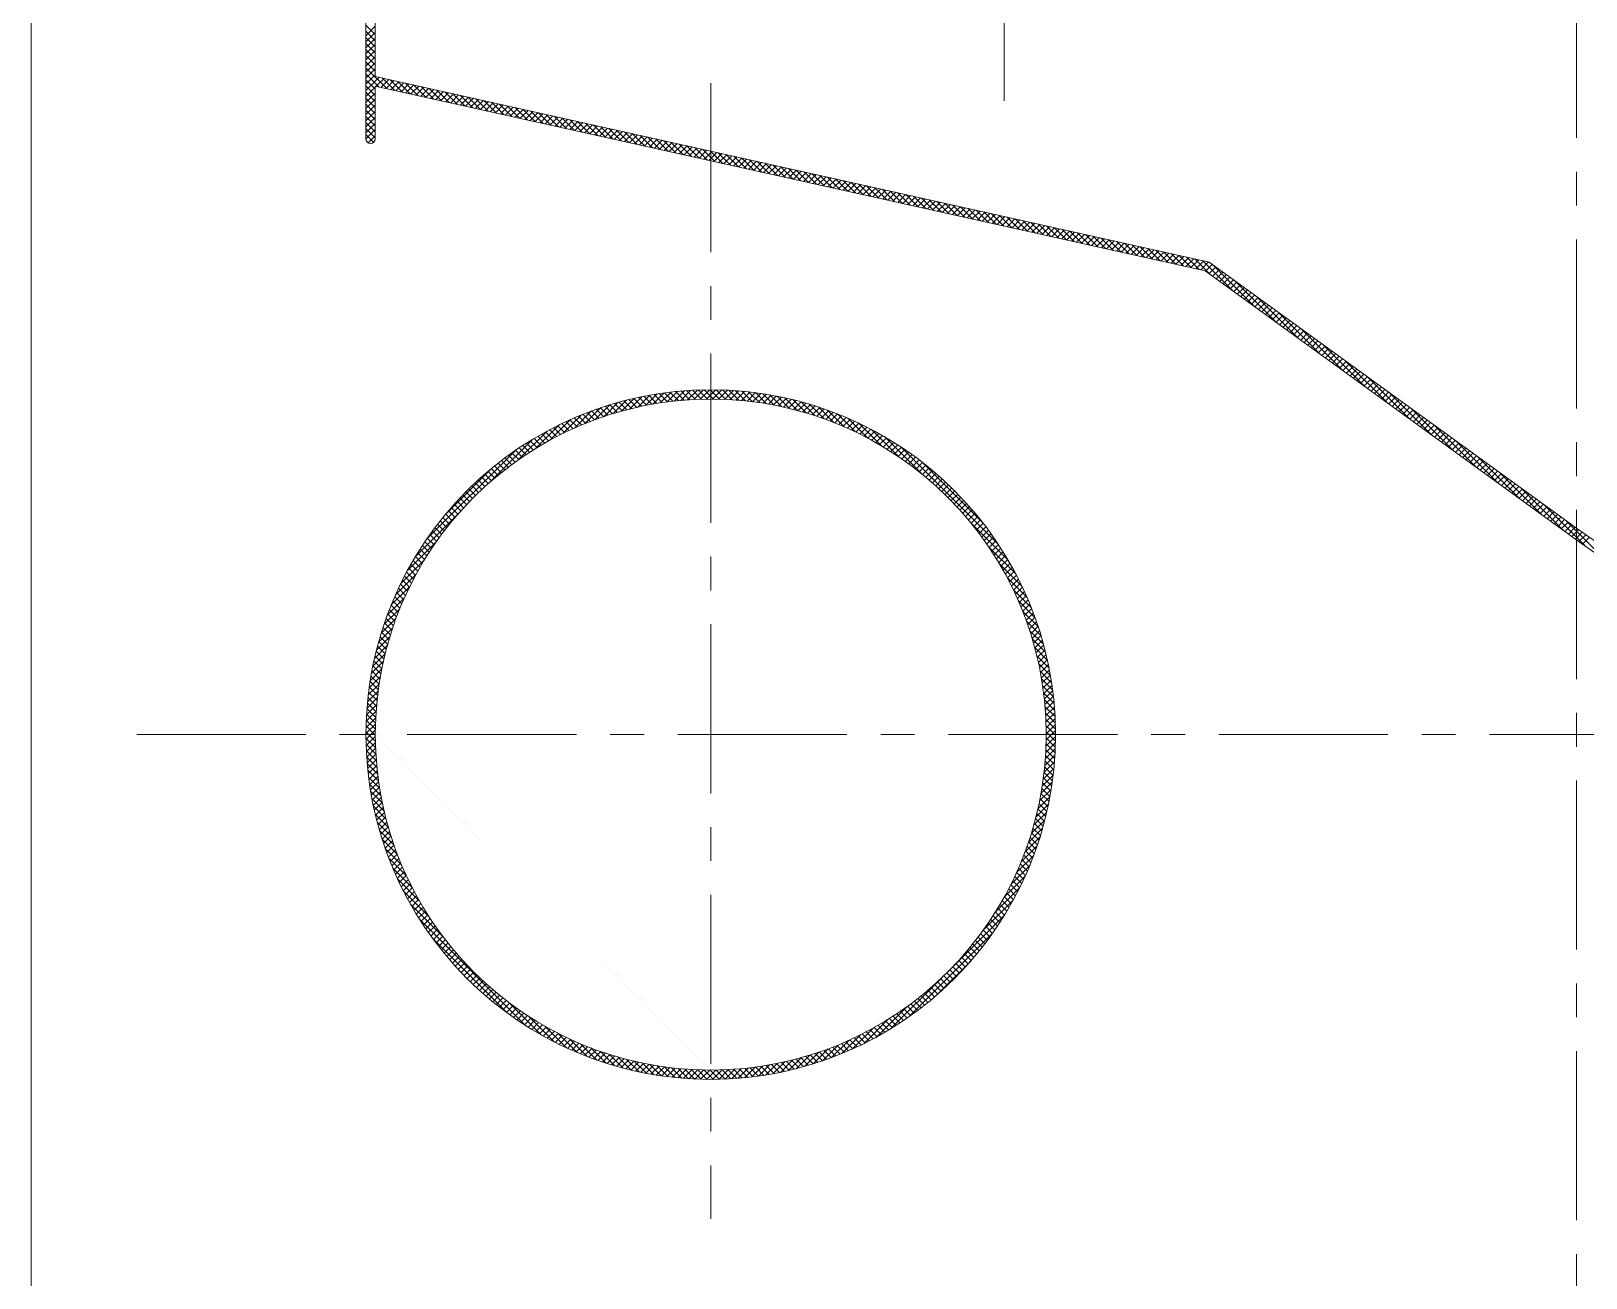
# Model space of a CAD drawing. Header units: millimetres. Extents: x -394 to 6212, y -2458 to 809.
# Drawn here: x 4118.91 to 4141.9, y -1878.55 to -1860.12 of the extents above; entities that cross this region are included whole.
import ezdxf

# ---------------------------------------------------------------- set-up
doc = ezdxf.new("R2010")
doc.units = ezdxf.units.MM
doc.linetypes.add('CENTERX2', pattern=[4, 2.5, -0.5, 0.5, -0.5])
for name, color, linetype, lineweight, true_color in [('1', 1, 'Continuous', 18, 0xff0000), ('2', 2, 'Continuous', 18, 0xffff00), ('3', 3, 'CENTERX2', 18, 0x00ff00)]:
    doc.layers.add(name, color=color, linetype=linetype, lineweight=lineweight, true_color=true_color)

msp = doc.modelspace()

# ---------------------------------------------------------------- hatches: boundary and pattern name
at = {"layer": '2'}
h = msp.add_hatch(dxfattribs=at)
h.set_pattern_fill('ANSI37', color=256, scale=0.02, style=0)
h.set_pattern_definition([(45, (3753.530184, -2359.735766), (-0.0449012806, 0.0449012806), []), (135, (3753.530184, -2359.735766), (-0.0449012806, -0.0449012806), [])])
edge = h.paths.add_edge_path(flags=0)
edge.add_line((4128.96147, -1865.42007), (4128.96147, -1865.55846))
edge.add_arc((4128.96147, -1870.51786), 4.9594, 0, 90, ccw=False)
edge.add_line((4133.92087, -1870.51786), (4134.05926, -1870.51786))
edge.add_arc((4128.96147, -1870.51786), 5.09779, 0, 90)
edge = h.paths.add_edge_path(flags=0)
edge.add_line((4128.96147, -1865.55846), (4128.96147, -1865.42007))
edge.add_arc((4128.96147, -1870.51786), 5.09779, 90, 180)
edge.add_line((4123.86367, -1870.51786), (4124.00206, -1870.51786))
edge.add_arc((4128.96147, -1870.51786), 4.9594, 90, 180, ccw=False)
edge = h.paths.add_edge_path(flags=0)
edge.add_line((4124.00206, -1870.51786), (4123.86367, -1870.51786))
edge.add_arc((4128.96147, -1870.51786), 5.09779, 180, 270)
edge.add_line((4128.96147, -1875.61566), (4128.96147, -1875.47727))
edge.add_arc((4128.96147, -1870.51786), 4.9594, 180, 270, ccw=False)
edge = h.paths.add_edge_path(flags=0)
edge.add_line((4134.05926, -1870.51786), (4133.92087, -1870.51786))
edge.add_arc((4128.96147, -1870.51786), 4.9594, 270, 360, ccw=False)
edge.add_line((4128.96147, -1875.47727), (4128.96147, -1875.61566))
edge.add_arc((4128.96147, -1870.51786), 5.09779, 270, 360)

# ---------------------------------------------------------------- linework, layer by layer
at = {"layer": '1'}
for p, q in [((4118.9128, -1814.1727), (4118.9128, -1879.42347)), ((4123.86367, -1831.91353), (4123.86367, -1861.7109)), ((4124.00206, -1832.80801), (4124.00206, -1860.78816)), ((4136.33053, -1863.53299), (4124.00206, -1860.78816)), ((4124.00206, -1860.92994), (4124.00206, -1861.7109)), ((4136.27251, -1863.66185), (4124.00206, -1860.92994)), ((4141.78711, -1867.65801), (4136.27251, -1863.66185)), ((4141.76147, -1867.46853), (4136.33053, -1863.53299)), ((4151.63222, -1874.38911), (4141.76147, -1867.46853)), ((4151.55074, -1874.501), (4141.78711, -1867.65801))]:
    msp.add_line(p, q, dxfattribs=at)
for radius in [5.09779, 4.9594]:
    msp.add_circle((4128.96147, -1870.51786), radius, dxfattribs=at)
msp.add_arc((4123.93287, -1861.7109), 0.06919, 180, 0, dxfattribs=at)
at = {"layer": '2'}
for p, q in [((4124.00206, -1860.16982), (4123.86367, -1860.03143)), ((4123.86367, -1860.18606), (4124.00206, -1860.04767)), ((4124.00206, -1860.25963), (4123.86367, -1860.12124)), ((4123.86367, -1860.27586), (4124.00206, -1860.13747)), ((4124.00206, -1860.34943), (4123.86367, -1860.21104)), ((4123.86367, -1860.36566), (4124.00206, -1860.22727)), ((4124.00206, -1860.43923), (4123.86367, -1860.30084)), ((4123.86367, -1860.45546), (4124.00206, -1860.31707)), ((4124.00206, -1860.52903), (4123.86367, -1860.39065)), ((4123.86367, -1860.54527), (4124.00206, -1860.40688)), ((4124.00206, -1860.61884), (4123.86367, -1860.48045)), ((4123.86367, -1860.63507), (4124.00206, -1860.49668)), ((4124.00206, -1860.70864), (4123.86367, -1860.57025)), ((4123.86367, -1860.72487), (4124.00206, -1860.58648)), ((4124.17122, -1860.9676), (4123.86367, -1860.66005)), ((4123.86367, -1860.81467), (4124.00206, -1860.67628)), ((4124.0557, -1860.94188), (4123.86367, -1860.74986)), ((4123.86367, -1860.90448), (4124.00206, -1860.76609)), ((4123.86367, -1860.99428), (4124.05746, -1860.8005)), ((4124.00206, -1860.97805), (4123.86367, -1860.83966)), ((4124.01495, -1860.93281), (4124.13091, -1860.81685)), ((4124.0884, -1860.94916), (4124.20436, -1860.8332)), ((4124.28675, -1860.99332), (4124.10436, -1860.81094)), ((4124.16185, -1860.96551), (4124.27781, -1860.84955)), ((4124.40227, -1861.01904), (4124.21989, -1860.83666)), ((4124.2353, -1860.98187), (4124.35126, -1860.86591)), ((4124.30875, -1860.99822), (4124.42471, -1860.88226)), ((4124.51779, -1861.04476), (4124.33541, -1860.86238)), ((4124.3822, -1861.01457), (4124.49816, -1860.89861)), ((4124.63332, -1861.07048), (4124.45093, -1860.8881)), ((4124.45564, -1861.03093), (4124.57161, -1860.91497)), ((4124.74884, -1861.0962), (4124.56645, -1860.91382)), ((4124.00206, -1861.06785), (4123.86367, -1860.92946)), ((4123.86367, -1861.08408), (4124.00206, -1860.94569)), ((4124.00206, -1861.15765), (4123.86367, -1861.01926)), ((4123.86367, -1861.17388), (4124.00206, -1861.03549)), ((4124.00206, -1861.24746), (4123.86367, -1861.10907)), ((4123.86367, -1861.26369), (4124.00206, -1861.1253)), ((4124.52909, -1861.04728), (4124.64506, -1860.93132)), ((4124.60254, -1861.06363), (4124.7185, -1860.94767)), ((4124.67599, -1861.07999), (4124.79195, -1860.96402)), ((4124.86436, -1861.12192), (4124.68198, -1860.93954)), ((4124.74944, -1861.09634), (4124.8654, -1860.98038)), ((4124.97988, -1861.14764), (4124.7975, -1860.96526)), ((4124.82289, -1861.11269), (4124.93885, -1860.99673)), ((4124.89634, -1861.12904), (4125.0123, -1861.01308)), ((4125.09541, -1861.17336), (4124.91302, -1860.99098)), ((4124.96979, -1861.1454), (4125.08575, -1861.02944)), ((4125.21093, -1861.19908), (4125.02854, -1861.0167)), ((4125.04324, -1861.16175), (4125.1592, -1861.04579)), ((4125.11669, -1861.1781), (4125.23265, -1861.06214)), ((4125.32645, -1861.2248), (4125.14407, -1861.04242)), ((4125.19014, -1861.19446), (4125.3061, -1861.07849)), ((4125.44197, -1861.25052), (4125.25959, -1861.06814)), ((4125.26359, -1861.21081), (4125.37955, -1861.09485)), ((4125.33704, -1861.22716), (4125.453, -1861.1112)), ((4125.5575, -1861.27624), (4125.37511, -1861.09386)), ((4125.41049, -1861.24351), (4125.52645, -1861.12755)), ((4125.48394, -1861.25987), (4125.5999, -1861.14391)), ((4125.67302, -1861.30196), (4125.49064, -1861.11958)), ((4125.78854, -1861.32768), (4125.60616, -1861.1453)), ((4124.00206, -1861.33726), (4123.86367, -1861.19887)), ((4123.86367, -1861.35349), (4124.00206, -1861.2151)), ((4124.00206, -1861.42706), (4123.86367, -1861.28867)), ((4123.86367, -1861.44329), (4124.00206, -1861.3049)), ((4124.00206, -1861.51686), (4123.86367, -1861.37847)), ((4125.55739, -1861.27622), (4125.67335, -1861.16026)), ((4125.63084, -1861.29257), (4125.7468, -1861.17661)), ((4125.70429, -1861.30893), (4125.82025, -1861.19297)), ((4125.90406, -1861.3534), (4125.72168, -1861.17102)), ((4125.77774, -1861.32528), (4125.8937, -1861.20932)), ((4126.01959, -1861.37912), (4125.8372, -1861.19674)), ((4125.85119, -1861.34163), (4125.96715, -1861.22567)), ((4125.92464, -1861.35798), (4126.0406, -1861.24202)), ((4126.13511, -1861.40484), (4125.95273, -1861.22246)), ((4125.99809, -1861.37434), (4126.11405, -1861.25838)), ((4126.25063, -1861.43056), (4126.06825, -1861.24818)), ((4126.07154, -1861.39069), (4126.1875, -1861.27473)), ((4126.14499, -1861.40704), (4126.26095, -1861.29108)), ((4126.36616, -1861.45628), (4126.18377, -1861.2739)), ((4126.21844, -1861.4234), (4126.3344, -1861.30744)), ((4126.29189, -1861.43975), (4126.40785, -1861.32379)), ((4126.48168, -1861.482), (4126.29929, -1861.29962)), ((4126.36534, -1861.4561), (4126.4813, -1861.34014)), ((4126.5972, -1861.50772), (4126.41482, -1861.32534)), ((4126.43879, -1861.47245), (4126.55475, -1861.35649)), ((4126.51224, -1861.48881), (4126.6282, -1861.37285)), ((4126.71272, -1861.53344), (4126.53034, -1861.35106)), ((4126.82825, -1861.55916), (4126.64586, -1861.37678)), ((4123.86367, -1861.53309), (4124.00206, -1861.3947)), ((4124.00206, -1861.60667), (4123.86367, -1861.46828)), ((4123.86367, -1861.6229), (4124.00206, -1861.48451)), ((4124.00206, -1861.69647), (4123.86367, -1861.55808)), ((4123.8637, -1861.71268), (4124.00206, -1861.57431)), ((4126.58568, -1861.50516), (4126.70165, -1861.3892)), ((4126.65913, -1861.52151), (4126.7751, -1861.40555)), ((4126.73258, -1861.53787), (4126.84854, -1861.42191)), ((4126.94377, -1861.58488), (4126.76138, -1861.4025)), ((4126.80603, -1861.55422), (4126.92199, -1861.43826)), ((4127.05929, -1861.6106), (4126.87691, -1861.42822)), ((4126.87948, -1861.57057), (4126.99544, -1861.45461)), ((4126.95293, -1861.58693), (4127.06889, -1861.47096)), ((4127.17481, -1861.63632), (4126.99243, -1861.45394)), ((4127.02638, -1861.60328), (4127.14234, -1861.48732)), ((4127.09983, -1861.61963), (4127.21579, -1861.50367)), ((4127.29034, -1861.66204), (4127.10795, -1861.47966)), ((4127.17328, -1861.63598), (4127.28924, -1861.52002)), ((4127.40586, -1861.68776), (4127.22347, -1861.50538)), ((4127.24673, -1861.65234), (4127.36269, -1861.53638)), ((4127.32018, -1861.66869), (4127.43614, -1861.55273)), ((4127.52138, -1861.71348), (4127.339, -1861.5311)), ((4127.39363, -1861.68504), (4127.50959, -1861.56908)), ((4127.6369, -1861.73921), (4127.45452, -1861.55682)), ((4127.46708, -1861.7014), (4127.58304, -1861.58544)), ((4127.54053, -1861.71775), (4127.65649, -1861.60179)), ((4127.75243, -1861.76493), (4127.57004, -1861.58254)), ((4127.86795, -1861.79065), (4127.68557, -1861.60826)), ((4123.97861, -1861.76282), (4123.86367, -1861.64788)), ((4123.89441, -1861.76842), (4123.87535, -1861.74936)), ((4123.89645, -1861.76973), (4124.00206, -1861.66411)), ((4127.61398, -1861.7341), (4127.72994, -1861.61814)), ((4127.68743, -1861.75045), (4127.80339, -1861.63449)), ((4127.76088, -1861.76681), (4127.87684, -1861.65085)), ((4127.98347, -1861.81637), (4127.80109, -1861.63398)), ((4127.83433, -1861.78316), (4127.95029, -1861.6672)), ((4127.90778, -1861.79951), (4128.02374, -1861.68355)), ((4128.09899, -1861.84209), (4127.91661, -1861.6597)), ((4127.98123, -1861.81587), (4128.09719, -1861.69991)), ((4128.21452, -1861.86781), (4128.03213, -1861.68542)), ((4128.05468, -1861.83222), (4128.17064, -1861.71626)), ((4128.12813, -1861.84857), (4128.24409, -1861.73261)), ((4128.33004, -1861.89353), (4128.14766, -1861.71114)), ((4128.20158, -1861.86492), (4128.31754, -1861.74896)), ((4128.44556, -1861.91925), (4128.26318, -1861.73686)), ((4128.27503, -1861.88128), (4128.39099, -1861.76532)), ((4128.34848, -1861.89763), (4128.46444, -1861.78167)), ((4128.56109, -1861.94497), (4128.3787, -1861.76258)), ((4128.42193, -1861.91398), (4128.53789, -1861.79802)), ((4128.67661, -1861.97069), (4128.49422, -1861.7883)), ((4128.49538, -1861.93034), (4128.61134, -1861.81438)), ((4128.56883, -1861.94669), (4128.68479, -1861.83073)), ((4128.79213, -1861.99641), (4128.60975, -1861.81402)), ((4128.90765, -1862.02213), (4128.72527, -1861.83974)), ((4128.64228, -1861.96304), (4128.75824, -1861.84708)), ((4128.71572, -1861.97939), (4128.83169, -1861.86343)), ((4128.78917, -1861.99575), (4128.90514, -1861.87979)), ((4129.02318, -1862.04785), (4128.84079, -1861.86546)), ((4128.86262, -1862.0121), (4128.97858, -1861.89614)), ((4128.93607, -1862.02845), (4129.05203, -1861.91249)), ((4129.1387, -1862.07357), (4128.95631, -1861.89118)), ((4129.00952, -1862.04481), (4129.12548, -1861.92885)), ((4129.25422, -1862.09929), (4129.07184, -1861.9169)), ((4129.08297, -1862.06116), (4129.19893, -1861.9452)), ((4129.15642, -1862.07751), (4129.27238, -1861.96155)), ((4129.36974, -1862.12501), (4129.18736, -1861.94262)), ((4129.22987, -1862.09387), (4129.34583, -1861.9779)), ((4129.48527, -1862.15073), (4129.30288, -1861.96834)), ((4129.30332, -1862.11022), (4129.41928, -1861.99426)), ((4129.37677, -1862.12657), (4129.49273, -1862.01061)), ((4129.60079, -1862.17645), (4129.4184, -1861.99406)), ((4129.45022, -1862.14292), (4129.56618, -1862.02696)), ((4129.52367, -1862.15928), (4129.63963, -1862.04332)), ((4129.71631, -1862.20217), (4129.53393, -1862.01978)), ((4129.59712, -1862.17563), (4129.71308, -1862.05967)), ((4129.83183, -1862.22789), (4129.64945, -1862.0455)), ((4129.94736, -1862.25361), (4129.76497, -1862.07122)), ((4129.67057, -1862.19198), (4129.78653, -1862.07602)), ((4129.74402, -1862.20834), (4129.85998, -1862.09238)), ((4129.81747, -1862.22469), (4129.93343, -1862.10873)), ((4130.06288, -1862.27933), (4129.8805, -1862.09694)), ((4129.89092, -1862.24104), (4130.00688, -1862.12508)), ((4129.96437, -1862.25739), (4130.08033, -1862.14143)), ((4130.1784, -1862.30505), (4129.99602, -1862.12266)), ((4130.03782, -1862.27375), (4130.15378, -1862.15779)), ((4130.11127, -1862.2901), (4130.22723, -1862.17414)), ((4130.29392, -1862.33077), (4130.11154, -1862.14838)), ((4130.18472, -1862.30645), (4130.30068, -1862.19049)), ((4130.40945, -1862.35649), (4130.22706, -1862.1741)), ((4130.25817, -1862.32281), (4130.37413, -1862.20685)), ((4130.33162, -1862.33916), (4130.44758, -1862.2232)), ((4130.52497, -1862.38221), (4130.34259, -1862.19982)), ((4130.40507, -1862.35551), (4130.52103, -1862.23955)), ((4130.64049, -1862.40793), (4130.45811, -1862.22554)), ((4130.47852, -1862.37186), (4130.59448, -1862.2559)), ((4130.55197, -1862.38822), (4130.66793, -1862.27226)), ((4130.75602, -1862.43365), (4130.57363, -1862.25126)), ((4130.62542, -1862.40457), (4130.74138, -1862.28861)), ((4130.87154, -1862.45937), (4130.68915, -1862.27698)), ((4130.69887, -1862.42092), (4130.81483, -1862.30496)), ((4130.77232, -1862.43728), (4130.88828, -1862.32132)), ((4130.98706, -1862.48509), (4130.80468, -1862.3027)), ((4130.84576, -1862.45363), (4130.96173, -1862.33767)), ((4130.91921, -1862.46998), (4131.03518, -1862.35402)), ((4131.10258, -1862.51081), (4130.9202, -1862.32842)), ((4130.99266, -1862.48633), (4131.10862, -1862.37037)), ((4131.21811, -1862.53653), (4131.03572, -1862.35414)), ((4131.06611, -1862.50269), (4131.18207, -1862.38673)), ((4131.13956, -1862.51904), (4131.25552, -1862.40308)), ((4131.33363, -1862.56225), (4131.15124, -1862.37986)), ((4131.21301, -1862.53539), (4131.32897, -1862.41943)), ((4131.44915, -1862.58797), (4131.26677, -1862.40558)), ((4131.28646, -1862.55175), (4131.40242, -1862.43579)), ((4131.35991, -1862.5681), (4131.47587, -1862.45214)), ((4131.56467, -1862.61369), (4131.38229, -1862.4313)), ((4131.43336, -1862.58445), (4131.54932, -1862.46849)), ((4131.6802, -1862.63941), (4131.49781, -1862.45702)), ((4131.50681, -1862.60081), (4131.62277, -1862.48484)), ((4131.58026, -1862.61716), (4131.69622, -1862.5012)), ((4131.79572, -1862.66513), (4131.61333, -1862.48274)), ((4131.65371, -1862.63351), (4131.76967, -1862.51755)), ((4131.91124, -1862.69085), (4131.72886, -1862.50846)), ((4131.72716, -1862.64986), (4131.84312, -1862.5339)), ((4131.80061, -1862.66622), (4131.91657, -1862.55026)), ((4132.02676, -1862.71657), (4131.84438, -1862.53418)), ((4131.87406, -1862.68257), (4131.99002, -1862.56661)), ((4131.94751, -1862.69892), (4132.06347, -1862.58296)), ((4132.14229, -1862.74229), (4131.9599, -1862.5599)), ((4132.02096, -1862.71528), (4132.13692, -1862.59932)), ((4132.25781, -1862.76801), (4132.07543, -1862.58562)), ((4132.09441, -1862.73163), (4132.21037, -1862.61567)), ((4132.16786, -1862.74798), (4132.28382, -1862.63202)), ((4132.37333, -1862.79373), (4132.19095, -1862.61134)), ((4132.24131, -1862.76433), (4132.35727, -1862.64837)), ((4132.48885, -1862.81945), (4132.30647, -1862.63706)), ((4132.31476, -1862.78069), (4132.43072, -1862.66473)), ((4132.38821, -1862.79704), (4132.50417, -1862.68108)), ((4132.60438, -1862.84517), (4132.42199, -1862.66278)), ((4132.46166, -1862.81339), (4132.57762, -1862.69743)), ((4132.53511, -1862.82975), (4132.65107, -1862.71379)), ((4132.7199, -1862.87089), (4132.53752, -1862.6885)), ((4132.60856, -1862.8461), (4132.72452, -1862.73014)), ((4132.83542, -1862.89661), (4132.65304, -1862.71422)), ((4132.68201, -1862.86245), (4132.79797, -1862.74649)), ((4132.95095, -1862.92233), (4132.76856, -1862.73994)), ((4132.75546, -1862.8788), (4132.87142, -1862.76284)), ((4132.82891, -1862.89516), (4132.94487, -1862.7792)), ((4133.06647, -1862.94805), (4132.88408, -1862.76566)), ((4132.90236, -1862.91151), (4133.01832, -1862.79555)), ((4132.9758, -1862.92786), (4133.09177, -1862.8119)), ((4133.18199, -1862.97377), (4132.99961, -1862.79138)), ((4133.04925, -1862.94422), (4133.16522, -1862.82826)), ((4133.29751, -1862.99949), (4133.11513, -1862.8171)), ((4133.1227, -1862.96057), (4133.23866, -1862.84461)), ((4133.19615, -1862.97692), (4133.31211, -1862.86096)), ((4133.41304, -1863.02521), (4133.23065, -1862.84282)), ((4133.2696, -1862.99328), (4133.38556, -1862.87731)), ((4133.34305, -1863.00963), (4133.45901, -1862.89367)), ((4133.52856, -1863.05093), (4133.34617, -1862.86854)), ((4133.4165, -1863.02598), (4133.53246, -1862.91002)), ((4133.64408, -1863.07665), (4133.4617, -1862.89427)), ((4133.48995, -1863.04233), (4133.60591, -1862.92637)), ((4133.5634, -1863.05869), (4133.67936, -1862.94273)), ((4133.7596, -1863.10237), (4133.57722, -1862.91999)), ((4133.63685, -1863.07504), (4133.75281, -1862.95908)), ((4133.87513, -1863.12809), (4133.69274, -1862.94571)), ((4133.7103, -1863.09139), (4133.82626, -1862.97543)), ((4133.99065, -1863.15381), (4133.80827, -1862.97143)), ((4133.78375, -1863.10775), (4133.89971, -1862.99178)), ((4133.8572, -1863.1241), (4133.97316, -1863.00814)), ((4134.10617, -1863.17953), (4133.92379, -1862.99715)), ((4133.93065, -1863.14045), (4134.04661, -1863.02449)), ((4134.0041, -1863.1568), (4134.12006, -1863.04084)), ((4134.22169, -1863.20525), (4134.03931, -1863.02287)), ((4134.07755, -1863.17316), (4134.19351, -1863.0572)), ((4134.151, -1863.18951), (4134.26696, -1863.07355)), ((4134.33722, -1863.23097), (4134.15483, -1863.04859)), ((4134.22445, -1863.20586), (4134.34041, -1863.0899)), ((4134.45274, -1863.25669), (4134.27036, -1863.07431)), ((4134.2979, -1863.22222), (4134.41386, -1863.10626)), ((4134.37135, -1863.23857), (4134.48731, -1863.12261)), ((4134.56826, -1863.28241), (4134.38588, -1863.10003)), ((4134.4448, -1863.25492), (4134.56076, -1863.13896)), ((4134.68379, -1863.30813), (4134.5014, -1863.12575)), ((4134.51825, -1863.27127), (4134.63421, -1863.15531)), ((4134.5917, -1863.28763), (4134.70766, -1863.17167)), ((4134.79931, -1863.33385), (4134.61692, -1863.15147)), ((4134.66515, -1863.30398), (4134.78111, -1863.18802)), ((4134.91483, -1863.35957), (4134.73245, -1863.17719)), ((4134.7386, -1863.32033), (4134.85456, -1863.20437)), ((4134.81205, -1863.33669), (4134.92801, -1863.22073)), ((4135.03035, -1863.38529), (4134.84797, -1863.20291)), ((4134.8855, -1863.35304), (4135.00146, -1863.23708)), ((4134.95895, -1863.36939), (4135.07491, -1863.25343)), ((4135.14588, -1863.41101), (4134.96349, -1863.22863)), ((4135.0324, -1863.38574), (4135.14836, -1863.26978)), ((4135.2614, -1863.43673), (4135.07901, -1863.25435)), ((4135.10584, -1863.4021), (4135.22181, -1863.28614)), ((4135.17929, -1863.41845), (4135.29526, -1863.30249)), ((4135.37692, -1863.46245), (4135.19454, -1863.28007)), ((4135.25274, -1863.4348), (4135.3687, -1863.31884)), ((4135.49244, -1863.48817), (4135.31006, -1863.30579)), ((4135.32619, -1863.45116), (4135.44215, -1863.3352)), ((4135.39964, -1863.46751), (4135.5156, -1863.35155)), ((4135.60797, -1863.51389), (4135.42558, -1863.33151)), ((4135.47309, -1863.48386), (4135.58905, -1863.3679)), ((4135.72349, -1863.53961), (4135.5411, -1863.35723)), ((4135.54654, -1863.50022), (4135.6625, -1863.38425)), ((4135.61999, -1863.51657), (4135.73595, -1863.40061)), ((4135.83901, -1863.56533), (4135.65663, -1863.38295)), ((4135.69344, -1863.53292), (4135.8094, -1863.41696)), ((4135.76689, -1863.54927), (4135.88285, -1863.43331)), ((4135.95453, -1863.59105), (4135.77215, -1863.40867)), ((4135.84034, -1863.56563), (4135.9563, -1863.44967)), ((4136.07006, -1863.61677), (4135.88767, -1863.43439)), ((4135.91379, -1863.58198), (4136.02975, -1863.46602)), ((4135.98724, -1863.59833), (4136.1032, -1863.48237)), ((4136.18558, -1863.64249), (4136.0032, -1863.46011)), ((4136.06069, -1863.61469), (4136.17665, -1863.49873)), ((4136.35323, -1863.72034), (4136.11872, -1863.48583)), ((4136.13414, -1863.63104), (4136.2501, -1863.51508)), ((4136.20759, -1863.64739), (4136.32355, -1863.53143)), ((4136.67937, -1863.95668), (4136.23424, -1863.51155)), ((4136.27856, -1863.66623), (4136.37765, -1863.56713)), ((4136.33063, -1863.70396), (4136.42972, -1863.60486)), ((4136.3827, -1863.74169), (4136.48179, -1863.6426)), ((4137.00551, -1864.19302), (4136.38482, -1863.57233)), ((4136.43477, -1863.77942), (4136.53386, -1863.68033)), ((4136.48684, -1863.81716), (4136.58593, -1863.71806)), ((4136.53891, -1863.85489), (4136.638, -1863.75579)), ((4136.59098, -1863.89262), (4136.69007, -1863.79353)), ((4136.64305, -1863.93035), (4136.74214, -1863.83126)), ((4136.69512, -1863.96809), (4136.79421, -1863.86899)), ((4137.33165, -1864.42936), (4136.71097, -1863.80867)), ((4136.74719, -1864.00582), (4136.84628, -1863.90672)), ((4136.79926, -1864.04355), (4136.89835, -1863.94446)), ((4136.85133, -1864.08129), (4136.95042, -1863.98219)), ((4136.9034, -1864.11902), (4137.00249, -1864.01992)), ((4136.95547, -1864.15675), (4137.05456, -1864.05765)), ((4137.00754, -1864.19448), (4137.10663, -1864.09539)), ((4137.6578, -1864.6657), (4137.03711, -1864.04501)), ((4137.05961, -1864.23222), (4137.1587, -1864.13312)), ((4137.11168, -1864.26995), (4137.21077, -1864.17085)), ((4137.16375, -1864.30768), (4137.26284, -1864.20859)), ((4137.21582, -1864.34541), (4137.31491, -1864.24632)), ((4137.26789, -1864.38315), (4137.36698, -1864.28405)), ((4137.31996, -1864.42088), (4137.41905, -1864.32178)), ((4137.98394, -1864.90204), (4137.36325, -1864.28135)), ((4137.37203, -1864.45861), (4137.47112, -1864.35952)), ((4137.4241, -1864.49634), (4137.52319, -1864.39725)), ((4137.47617, -1864.53408), (4137.57526, -1864.43498)), ((4137.52824, -1864.57181), (4137.62733, -1864.47271)), ((4137.58031, -1864.60954), (4137.6794, -1864.51045)), ((4137.63238, -1864.64727), (4137.73147, -1864.54818)), ((4137.68445, -1864.68501), (4137.78354, -1864.58591)), ((4138.31008, -1865.13838), (4137.68939, -1864.51769)), ((4137.73652, -1864.72274), (4137.83561, -1864.62364)), ((4137.78859, -1864.76047), (4137.88768, -1864.66138)), ((4137.84066, -1864.7982), (4137.93975, -1864.69911)), ((4137.89273, -1864.83594), (4137.99182, -1864.73684)), ((4137.9448, -1864.87367), (4138.04389, -1864.77457)), ((4137.99687, -1864.9114), (4138.09596, -1864.81231)), ((4138.63622, -1865.37472), (4138.01554, -1864.75403)), ((4138.04894, -1864.94914), (4138.14803, -1864.85004)), ((4138.10101, -1864.98687), (4138.2001, -1864.88777)), ((4138.15308, -1865.0246), (4138.25217, -1864.9255)), ((4138.20515, -1865.06233), (4138.30424, -1864.96324)), ((4138.25722, -1865.10007), (4138.35631, -1865.00097)), ((4138.30929, -1865.1378), (4138.40838, -1865.0387)), ((4138.96237, -1865.61106), (4138.34168, -1864.99037)), ((4138.36136, -1865.17553), (4138.46045, -1865.07644)), ((4138.41343, -1865.21326), (4138.51252, -1865.11417)), ((4138.4655, -1865.251), (4138.56459, -1865.1519)), ((4138.51757, -1865.28873), (4138.61666, -1865.18963)), ((4138.56964, -1865.32646), (4138.66873, -1865.22737)), ((4138.62171, -1865.36419), (4138.7208, -1865.2651)), ((4139.28851, -1865.84739), (4138.66782, -1865.22671)), ((4138.67377, -1865.40193), (4138.77287, -1865.30283)), ((4138.72584, -1865.43966), (4138.82494, -1865.34056)), ((4138.77791, -1865.47739), (4138.87701, -1865.3783)), ((4138.82998, -1865.51512), (4138.92908, -1865.41603)), ((4138.88205, -1865.55286), (4138.98115, -1865.45376)), ((4138.93412, -1865.59059), (4139.03322, -1865.49149)), ((4139.61465, -1866.08373), (4138.99396, -1865.46305)), ((4138.98619, -1865.62832), (4139.08529, -1865.52923)), ((4139.03826, -1865.66605), (4139.13736, -1865.56696)), ((4139.09033, -1865.70379), (4139.18943, -1865.60469)), ((4139.1424, -1865.74152), (4139.2415, -1865.64242)), ((4139.19447, -1865.77925), (4139.29357, -1865.68016)), ((4139.24654, -1865.81699), (4139.34564, -1865.71789)), ((4139.94079, -1866.32007), (4139.32011, -1865.69939)), ((4139.29861, -1865.85472), (4139.39771, -1865.75562)), ((4139.35068, -1865.89245), (4139.44978, -1865.79335)), ((4139.40275, -1865.93018), (4139.50185, -1865.83109)), ((4139.45482, -1865.96792), (4139.55392, -1865.86882)), ((4139.50689, -1866.00565), (4139.60599, -1865.90655)), ((4139.55896, -1866.04338), (4139.65806, -1865.94429)), ((4140.26694, -1866.55641), (4139.64625, -1865.93573)), ((4139.61103, -1866.08111), (4139.71013, -1865.98202)), ((4139.6631, -1866.11885), (4139.7622, -1866.01975)), ((4139.71517, -1866.15658), (4139.81427, -1866.05748)), ((4139.76724, -1866.19431), (4139.86634, -1866.09522)), ((4139.81931, -1866.23204), (4139.91841, -1866.13295)), ((4139.87138, -1866.26978), (4139.97048, -1866.17068)), ((4139.92345, -1866.30751), (4140.02255, -1866.20841)), ((4140.59308, -1866.79275), (4139.97239, -1866.17207)), ((4139.97552, -1866.34524), (4140.07462, -1866.24615)), ((4140.02759, -1866.38297), (4140.12669, -1866.28388)), ((4140.07966, -1866.42071), (4140.17876, -1866.32161)), ((4140.13173, -1866.45844), (4140.23083, -1866.35934)), ((4140.1838, -1866.49617), (4140.2829, -1866.39708)), ((4140.23587, -1866.5339), (4140.33497, -1866.43481)), ((4140.91922, -1867.02909), (4140.29853, -1866.40841)), ((4140.28794, -1866.57164), (4140.38704, -1866.47254)), ((4140.34001, -1866.60937), (4140.43911, -1866.51027)), ((4140.39208, -1866.6471), (4140.49118, -1866.54801)), ((4140.44415, -1866.68484), (4140.54325, -1866.58574)), ((4140.49622, -1866.72257), (4140.59532, -1866.62347)), ((4140.54829, -1866.7603), (4140.64739, -1866.6612)), ((4141.24536, -1867.26543), (4140.62467, -1866.64475)), ((4140.60036, -1866.79803), (4140.69946, -1866.69894)), ((4140.65243, -1866.83577), (4140.75153, -1866.73667)), ((4140.7045, -1866.8735), (4140.8036, -1866.7744)), ((4140.75657, -1866.91123), (4140.85567, -1866.81214)), ((4140.80864, -1866.94896), (4140.90774, -1866.84987)), ((4140.86071, -1866.9867), (4140.95981, -1866.8876)), ((4141.57151, -1867.50177), (4140.95082, -1866.88109)), ((4140.91278, -1867.02443), (4141.01188, -1866.92533)), ((4140.96485, -1867.06216), (4141.06395, -1866.96307)), ((4141.01692, -1867.09989), (4141.11602, -1867.0008)), ((4141.06899, -1867.13763), (4141.16809, -1867.03853)), ((4141.12106, -1867.17536), (4141.22016, -1867.07626)), ((4141.17313, -1867.21309), (4141.27223, -1867.114)), ((4141.88886, -1867.72932), (4141.27696, -1867.11743)), ((4141.2252, -1867.25082), (4141.3243, -1867.15173)), ((4141.27727, -1867.28856), (4141.37637, -1867.18946)), ((4141.32934, -1867.32629), (4141.42844, -1867.22719)), ((4141.38141, -1867.36402), (4141.48051, -1867.26493)), ((4141.43348, -1867.40175), (4141.53258, -1867.30266)), ((4141.48555, -1867.43949), (4141.58465, -1867.34039)), ((4142.18907, -1867.93973), (4141.6031, -1867.35377)), ((4141.53762, -1867.47722), (4141.63672, -1867.37812)), ((4141.58969, -1867.51495), (4141.68879, -1867.41586)), ((4141.64176, -1867.55269), (4141.74086, -1867.45359)), ((4141.69383, -1867.59042), (4141.79293, -1867.49132)), ((4141.7459, -1867.62815), (4141.84615, -1867.5279)), ((4141.79812, -1867.66573), (4141.89894, -1867.56491)), ((4141.85092, -1867.70274), (4141.95028, -1867.60338))]:
    msp.add_line(p, q, dxfattribs=at)
at = {"layer": '3'}
for p, q in [((4141.76147, -1885.69695), (4141.76147, -1806.6167)), ((4133.30147, -1861.15015), (4133.30147, -1831.29977)), ((4128.96147, -1860.88652), (4128.96147, -1877.67581)), ((4120.4751, -1870.51786), (4164.34255, -1870.51786))]:
    msp.add_line(p, q, dxfattribs=at)

doc.saveas('drawing.dxf')
